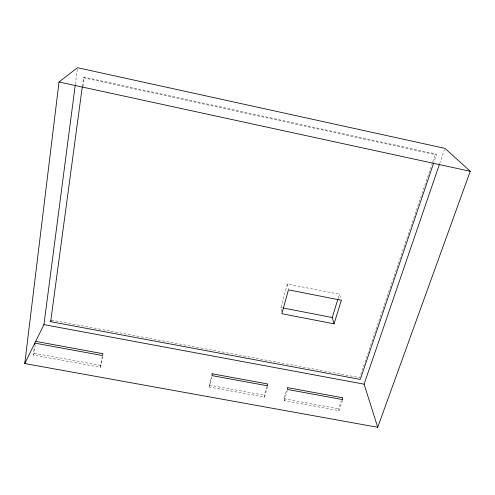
<?xml version="1.0" encoding="UTF-8"?>
<svg xmlns="http://www.w3.org/2000/svg" width="495" height="495" viewBox="0 0 495 495"><rect width="100%" height="100%" fill="white"/><g stroke="black" fill="none" stroke-linecap="round" stroke-linejoin="round"><path stroke-width="0.37" stroke-dasharray="2.48 1.86" d="M267.492 386.546L264.528 397.101L209.311 387.059L211.637 375.915M102.502 356.654L100.442 367.259L33.314 355.045L34.347 346.853M33.314 355.045L34.18 353.251L35.213 345.083M75.32 84.521L77.418 68.465M82.368 86.18L83.5 77.765L84.218 77.14L435.452 153.889L436.435 154.848L433.96 162.162M82.974 86.34L84.218 77.14M100.442 367.259L102.317 356.258M209.311 387.059L211.736 377.066M281.513 311.677L280.9 307.562L287.385 284L339.415 294.259L341.148 299.586M264.528 397.101L264.367 395.177L266.731 386.756M342.515 400.294L339.075 410.658L284.272 400.69L284.025 398.753L286.692 389.676M284.272 400.69L287.36 390.184M338.066 298.621L339.415 294.259M339.075 410.658L338.592 408.697L341.333 400.43M432.482 162.663L359.741 377.648L51.424 320.073M432.729 161.933L435.452 153.889M439.647 163.678L444.399 149.806M34.18 353.251L101.005 365.421M209.391 385.16L264.367 395.177M284.025 398.753L338.592 408.697M280.9 307.562L282.41 307.853M83.5 77.765L436.435 154.848M287.385 284L288.3 289.117"/><path stroke-width="0.74" d="M24.75 363.553L59.023 81.972L77.517 67.697L444.9 148.345L470.25 171.282L377.71 427.303L24.75 363.553L43.937 324.627L75.221 85.288M34.631 344.613L34.817 343.122L102.44 355.528L102.997 353.727L35.683 341.364M433.713 162.892L360.286 379.418L50.663 321.663L82.269 86.941M334.032 323.823L341.364 300.248L288.437 289.847L281.822 313.731L334.032 323.823L332.232 317.518L337.844 299.351M377.71 427.303L364.103 384.176L439.393 164.408M50.663 321.663L51.171 320.605M43.937 324.627L364.103 384.176M283.165 308.001L332.232 317.518M59.023 81.972L470.25 171.282M212.151 373.781L212.083 375.637L267.69 385.84L267.517 383.947L212.151 373.781M342.249 397.671L287.304 387.585L287.564 389.485L342.744 399.607L342.249 397.671"/></g></svg>
